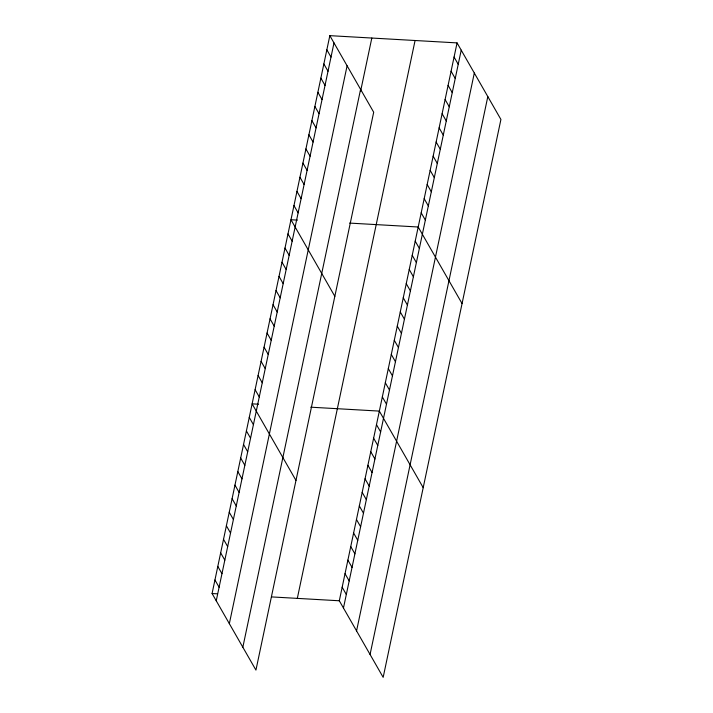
<?xml version="1.0" encoding="UTF-8"?>
<svg xmlns="http://www.w3.org/2000/svg" width="713" height="713" viewBox="0 0 713 713"><rect width="100%" height="100%" fill="white"/><g stroke="black" fill="none" stroke-linecap="round" stroke-linejoin="round"><path stroke-width="1.07" d="M329.834 35.65L373.692 112.226L255.94 670.104L212.082 593.528L329.834 35.65L457.06 42.896L500.918 119.472L383.166 677.35L339.308 600.774L457.06 42.896M216.244 600.783L333.996 42.905M229.345 623.652L347.097 65.783M242.839 647.226L360.591 89.348M360.555 91.416L371.821 38.039M297.321 598.376L415.073 40.507M343.461 608.029L461.213 50.151M356.562 630.907L474.314 73.029M370.065 654.472L487.817 96.603M297.437 220.112L290.975 219.747L334.834 296.323M349.602 223.089L418.201 227.001L462.06 303.578M258.578 404.218L252.117 403.843L295.975 480.428M310.743 407.185L379.343 411.098L423.201 487.674M212.082 593.528L217.465 593.831M271.813 596.924L339.308 600.774M454.074 57.058L458.227 64.313M451.079 71.22L455.233 78.475M448.094 85.382L452.247 92.637M445.099 99.544L449.261 106.798M442.113 113.706L446.267 120.96M439.128 127.868L443.281 135.122M436.133 142.03L440.295 149.284M433.147 156.192L437.301 163.446M430.153 170.354L434.315 177.608M427.167 184.515L431.32 191.77M424.182 198.677L428.335 205.932M421.187 212.839L425.349 220.094M326.848 49.812L331.001 57.067M323.862 63.974L328.016 71.229M415.216 241.154L419.369 248.418M320.868 78.136L325.03 85.391M412.221 255.316L416.374 262.58M317.882 92.298L322.035 99.553M409.235 269.478L413.388 276.742M314.888 106.46L319.05 113.715M406.241 283.64L410.403 290.895M311.902 120.622L316.055 127.877M403.255 297.802L407.408 305.057M308.916 134.784L313.069 142.039M400.269 311.964L404.423 319.219M305.922 148.946L310.084 156.2M397.275 326.126L401.437 333.381M302.936 163.099L307.089 170.362M394.289 340.288L398.442 347.543M299.95 177.261L304.103 184.524M391.294 354.45L395.457 361.705M296.956 191.423L301.109 198.677M388.309 368.612L392.462 375.867M293.97 205.585L298.123 212.839M385.323 382.774L389.476 390.029M382.328 396.936L386.491 404.191M287.99 233.909L292.143 241.163M285.004 248.071L289.157 255.325M376.482 424.645L380.635 431.9M282.009 262.232L286.171 269.487M373.621 438.192L377.783 445.447M279.024 276.394L283.177 283.649M370.76 451.739L374.922 458.994M276.029 290.556L280.191 297.811M367.899 465.286L372.061 472.55M273.043 304.718L277.197 311.973M365.047 478.833L369.2 486.097M270.058 318.88L274.211 326.135M362.186 492.389L366.339 499.644M267.063 333.042L271.225 340.297M359.325 505.936L363.478 513.191M264.077 347.204L268.231 354.459M356.464 519.483L360.618 526.738M261.092 361.366L265.245 368.621M353.603 533.03L357.757 540.285M258.097 375.528L262.25 382.783M350.743 546.577L354.905 553.832M255.111 389.681L259.265 396.945M347.882 560.124L352.044 567.388M345.03 573.68L349.183 580.935M249.265 417.399L253.418 424.654M342.169 587.227L346.322 594.482M246.404 430.946L250.557 438.201M243.543 444.493L247.696 451.748M240.682 458.04L244.835 465.295M237.821 471.587L241.974 478.842M234.96 485.134L239.122 492.389M232.099 498.681L236.261 505.945M229.238 512.237L233.401 519.492M226.386 525.784L230.54 533.039M223.525 539.331L227.679 546.586M220.665 552.878L224.818 560.133M217.804 566.425L221.957 573.68M214.943 579.972L219.096 587.236"/></g></svg>
